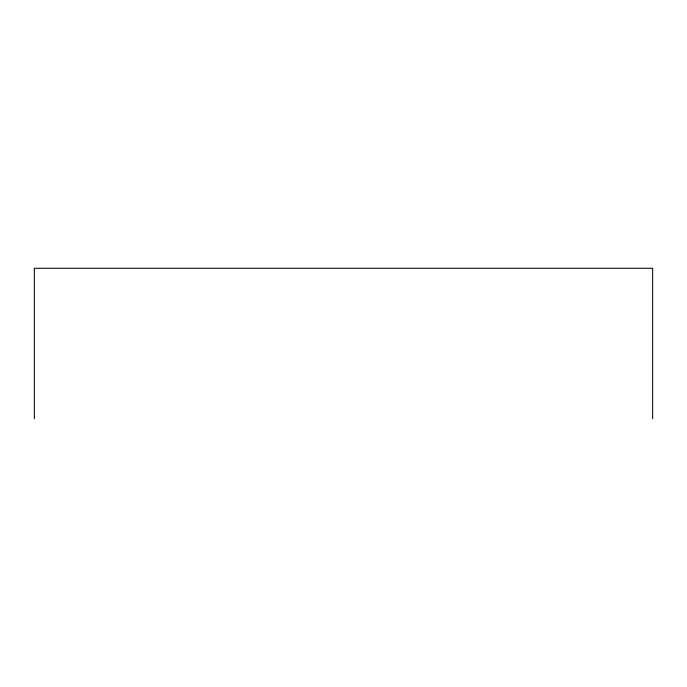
<?xml version="1.0" encoding="UTF-8"?>
<svg xmlns="http://www.w3.org/2000/svg" width="687" height="687" viewBox="0 0 687 687"><rect width="100%" height="100%" fill="white"/><g stroke="black" fill="none" stroke-linecap="round" stroke-linejoin="round"><path stroke-width="1.03" d="M652.65 418.727L652.65 268.274L34.35 268.274L34.35 418.727"/></g></svg>
